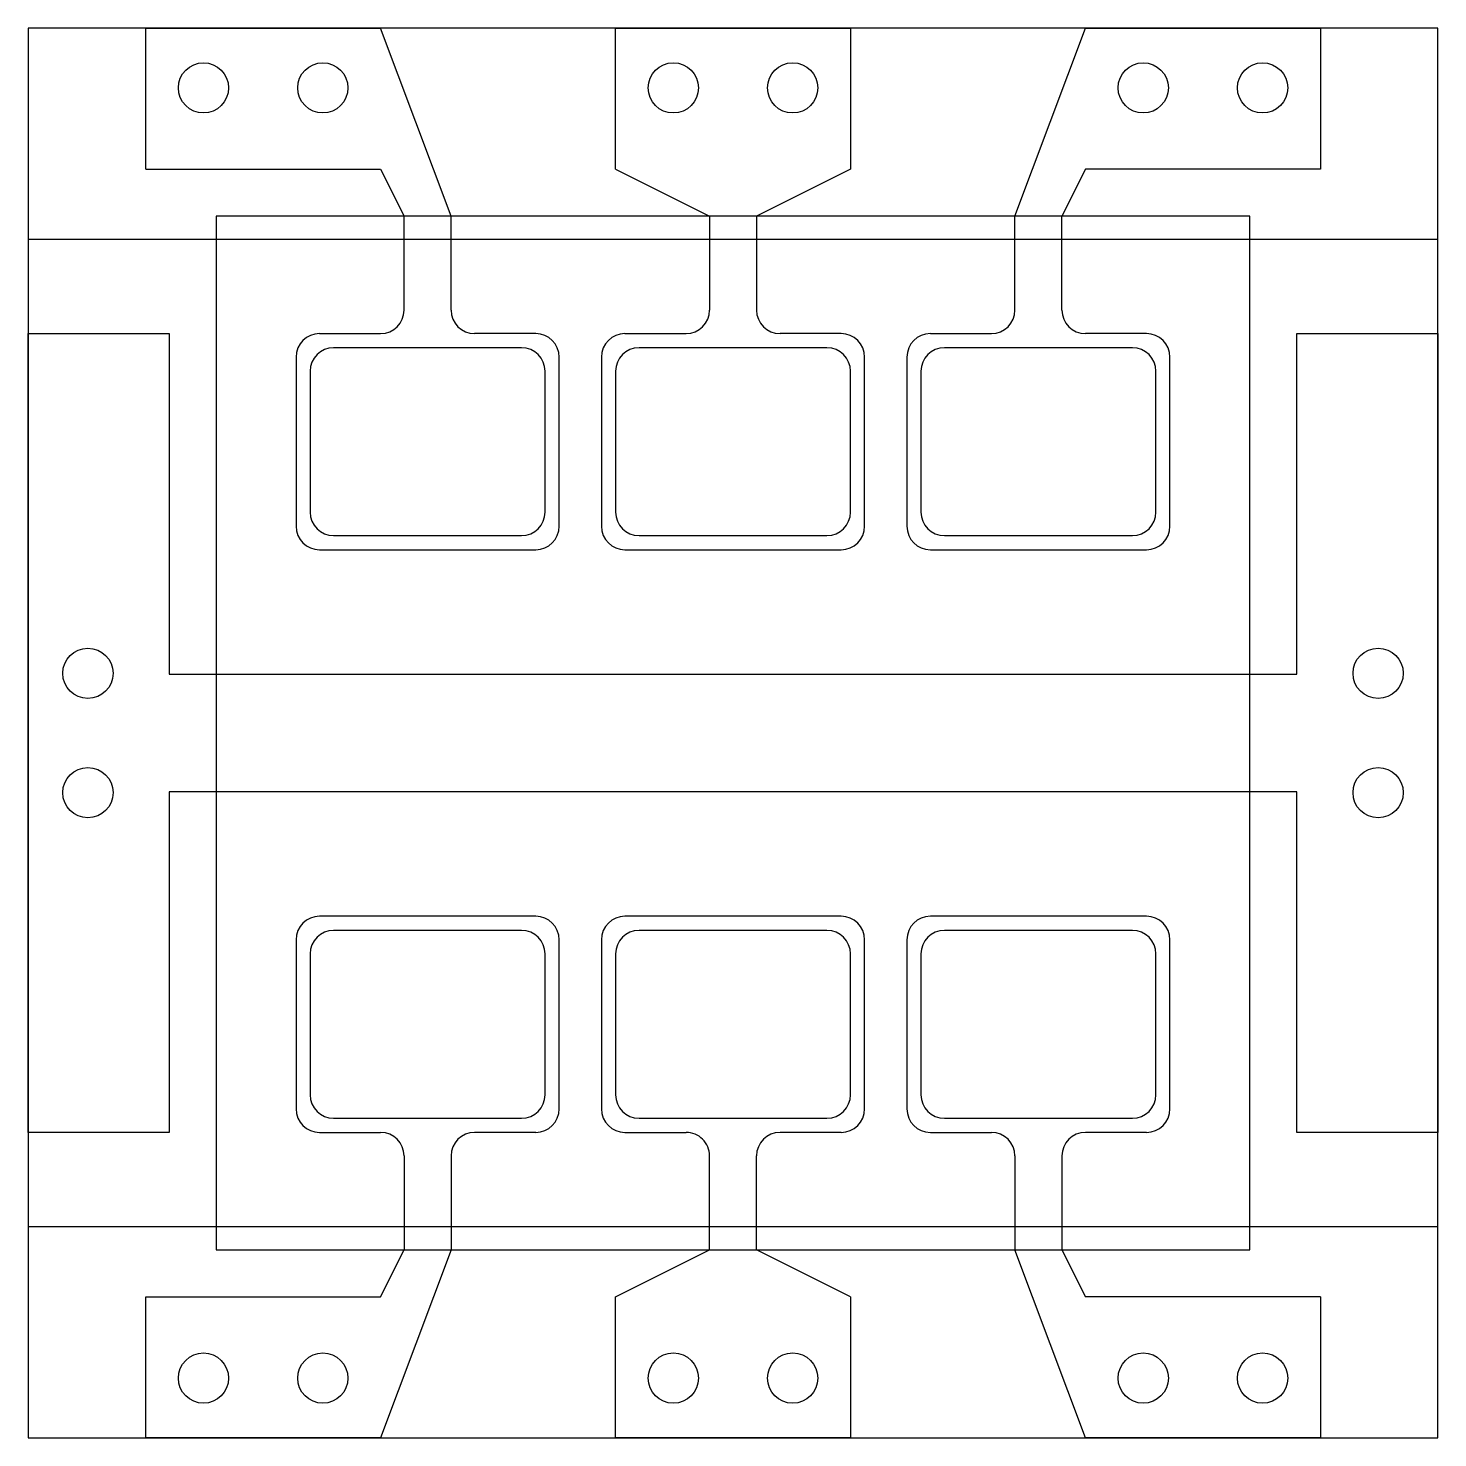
# Model space of a CAD drawing. Header units: millimetres. Extents: x 2300.1 to 2330.1, y 1699.9 to 1729.9.
import ezdxf

# ---------------------------------------------------------------- set-up
doc = ezdxf.new("R2010")
doc.units = ezdxf.units.MM
for name, color, linetype in [('encapsulation', 3, 'Continuous'), ('glassOutline', 7, 'Continuous'), ('lightMask-small-lower', 2, 'Continuous'), ('lightMask-small-upper', 2, 'Continuous'), ('pinPlacements', 6, 'Continuous'), ('pixel-electrodes-small-lower', 4, 'Continuous'), ('pixel-electrodes-small-upper', 4, 'Continuous'), ('TC-electrode-small', 4, 'Continuous'), ('TC-etch-lines', 1, 'Continuous')]:
    doc.layers.add(name, color=color, linetype=linetype)

msp = doc.modelspace()

# ---------------------------------------------------------------- linework, layer by layer
at = {"layer": 'encapsulation'}
msp.add_lwpolyline([(2304.143, 1703.901), (2326.143, 1703.901), (2326.143, 1725.901), (2304.143, 1725.901)], close=True, dxfattribs=at)
at = {"layer": 'glassOutline'}
msp.add_lwpolyline([(2300.143, 1699.901), (2330.143, 1699.901), (2330.143, 1729.901), (2300.143, 1729.901)], close=True, dxfattribs=at)
at = {"layer": 'lightMask-small-lower'}
for p, q in [((2310.643, 1710.701), (2306.643, 1710.701)), ((2317.143, 1710.701), (2313.143, 1710.701)), ((2323.643, 1710.701), (2319.643, 1710.701)), ((2306.143, 1710.201), (2306.143, 1707.201)), ((2311.143, 1707.201), (2311.143, 1710.201)), ((2312.643, 1710.201), (2312.643, 1707.201)), ((2317.643, 1707.201), (2317.643, 1710.201)), ((2319.143, 1710.201), (2319.143, 1707.201)), ((2324.143, 1707.201), (2324.143, 1710.201)), ((2306.643, 1706.701), (2310.643, 1706.701)), ((2313.143, 1706.701), (2317.143, 1706.701)), ((2319.643, 1706.701), (2323.643, 1706.701))]:
    msp.add_line(p, q, dxfattribs=at)
for centre, start, end in [((2306.643, 1710.201), 90, 180), ((2310.643, 1710.201), 0, 90), ((2313.143, 1710.201), 90, 180), ((2317.143, 1710.201), 360, 90), ((2319.643, 1710.201), 90, 180), ((2323.643, 1710.201), 360, 90), ((2306.643, 1707.201), 180, 270), ((2310.643, 1707.201), 270, 0), ((2313.143, 1707.201), 180, 270), ((2317.143, 1707.201), 270, 360), ((2319.643, 1707.201), 180, 270), ((2323.643, 1707.201), 270, 360)]:
    msp.add_arc(centre, 0.5, start, end, dxfattribs=at)
at = {"layer": 'lightMask-small-upper'}
for p, q in [((2310.643, 1723.101), (2306.643, 1723.101)), ((2317.143, 1723.101), (2313.143, 1723.101)), ((2323.643, 1723.101), (2319.643, 1723.101)), ((2306.143, 1722.601), (2306.143, 1719.601)), ((2311.143, 1719.601), (2311.143, 1722.601)), ((2312.643, 1722.601), (2312.643, 1719.601)), ((2317.643, 1719.601), (2317.643, 1722.601)), ((2319.143, 1722.601), (2319.143, 1719.601)), ((2324.143, 1719.601), (2324.143, 1722.601)), ((2306.643, 1719.101), (2310.643, 1719.101)), ((2313.143, 1719.101), (2317.143, 1719.101)), ((2319.643, 1719.101), (2323.643, 1719.101))]:
    msp.add_line(p, q, dxfattribs=at)
for centre, start, end in [((2306.643, 1722.601), 90, 180), ((2310.643, 1722.601), 0, 90), ((2313.143, 1722.601), 90, 180), ((2317.143, 1722.601), 360, 90), ((2319.643, 1722.601), 90, 180), ((2323.643, 1722.601), 0, 90), ((2306.643, 1719.601), 180, 270), ((2310.643, 1719.601), 270, 0), ((2313.143, 1719.601), 180, 270), ((2317.143, 1719.601), 270, 360), ((2319.643, 1719.601), 180, 270), ((2323.643, 1719.601), 270, 0)]:
    msp.add_arc(centre, 0.5, start, end, dxfattribs=at)
at = {"layer": 'pinPlacements'}
for centre in [(2303.873, 1728.631), (2306.413, 1728.631), (2313.873, 1728.631), (2316.413, 1728.631), (2323.873, 1728.631), (2326.413, 1728.631), (2301.413, 1716.171), (2328.873, 1716.171), (2301.413, 1713.631), (2328.873, 1713.631), (2303.873, 1701.171), (2306.413, 1701.171), (2313.873, 1701.171), (2316.413, 1701.171), (2323.873, 1701.171), (2326.413, 1701.171)]:
    msp.add_circle(centre, 0.535, dxfattribs=at)
at = {"layer": 'pixel-electrodes-small-lower'}
for p, q in [((2310.943, 1711.001), (2306.343, 1711.001)), ((2317.443, 1711.001), (2312.843, 1711.001)), ((2323.943, 1711.001), (2319.343, 1711.001)), ((2305.843, 1710.501), (2305.843, 1706.901)), ((2311.443, 1706.901), (2311.443, 1710.501)), ((2312.343, 1710.501), (2312.343, 1706.901)), ((2317.943, 1706.901), (2317.943, 1710.501)), ((2318.843, 1710.501), (2318.843, 1706.901)), ((2324.443, 1706.901), (2324.443, 1710.501)), ((2306.343, 1706.401), (2307.643, 1706.401)), ((2310.943, 1706.401), (2309.643, 1706.401)), ((2312.843, 1706.401), (2314.143, 1706.401)), ((2317.443, 1706.401), (2316.143, 1706.401)), ((2319.343, 1706.401), (2320.643, 1706.401)), ((2323.943, 1706.401), (2322.643, 1706.401)), ((2308.143, 1705.901), (2308.143, 1703.901)), ((2309.143, 1705.901), (2309.143, 1703.901)), ((2314.643, 1703.901), (2314.643, 1705.901)), ((2315.643, 1703.901), (2315.643, 1705.901)), ((2321.143, 1705.901), (2321.143, 1703.901)), ((2322.143, 1705.901), (2322.143, 1703.901)), ((2309.143, 1703.901), (2307.643, 1699.901)), ((2307.643, 1702.901), (2308.143, 1703.901)), ((2312.643, 1702.901), (2314.643, 1703.901)), ((2317.643, 1702.901), (2315.643, 1703.901)), ((2322.643, 1699.901), (2321.143, 1703.901)), ((2322.143, 1703.901), (2322.643, 1702.901)), ((2302.643, 1699.901), (2302.643, 1702.901)), ((2302.643, 1702.901), (2307.643, 1702.901)), ((2312.643, 1699.901), (2312.643, 1702.901)), ((2317.643, 1702.901), (2317.643, 1699.901)), ((2327.643, 1702.901), (2322.643, 1702.901)), ((2327.643, 1702.901), (2327.643, 1699.901)), ((2307.643, 1699.901), (2302.643, 1699.901)), ((2317.643, 1699.901), (2312.643, 1699.901)), ((2327.643, 1699.901), (2322.643, 1699.901))]:
    msp.add_line(p, q, dxfattribs=at)
for centre, start, end in [((2306.343, 1710.501), 90, 180), ((2310.943, 1710.501), 0, 90), ((2312.843, 1710.501), 90, 180), ((2317.443, 1710.501), 0, 90), ((2319.343, 1710.501), 90, 180), ((2323.943, 1710.501), 360, 90), ((2306.343, 1706.901), 180, 270), ((2310.943, 1706.901), 270, 0), ((2312.843, 1706.901), 180, 270), ((2317.443, 1706.901), 270, 0), ((2319.343, 1706.901), 180, 270), ((2323.943, 1706.901), 270, 360), ((2307.643, 1705.901), 0, 90), ((2309.643, 1705.901), 90, 180), ((2314.143, 1705.901), 359.9986, 90), ((2316.143, 1705.901), 90, 180), ((2320.643, 1705.901), 0, 90), ((2322.643, 1705.901), 90, 180)]:
    msp.add_arc(centre, 0.5, start, end, dxfattribs=at)
at = {"layer": 'pixel-electrodes-small-upper'}
for p, q in [((2302.643, 1726.901), (2302.643, 1729.901)), ((2302.643, 1729.901), (2307.643, 1729.901)), ((2309.143, 1725.901), (2307.643, 1729.901)), ((2312.643, 1726.901), (2312.643, 1729.901)), ((2312.643, 1729.901), (2317.643, 1729.901)), ((2317.643, 1729.901), (2317.643, 1726.901)), ((2321.143, 1725.901), (2322.643, 1729.901)), ((2322.643, 1729.901), (2327.643, 1729.901)), ((2327.643, 1729.901), (2327.643, 1726.901)), ((2302.643, 1726.901), (2307.643, 1726.901)), ((2307.643, 1726.901), (2308.143, 1725.901)), ((2312.643, 1726.901), (2314.643, 1725.901)), ((2317.643, 1726.901), (2315.643, 1725.901)), ((2322.643, 1726.901), (2322.143, 1725.901)), ((2327.643, 1726.901), (2322.643, 1726.901)), ((2308.143, 1723.901), (2308.143, 1725.901)), ((2309.143, 1723.901), (2309.143, 1725.901)), ((2314.643, 1725.901), (2314.643, 1723.901)), ((2315.643, 1725.901), (2315.643, 1723.901)), ((2321.143, 1723.901), (2321.143, 1725.901)), ((2322.143, 1723.901), (2322.143, 1725.901)), ((2306.343, 1723.401), (2307.643, 1723.401)), ((2310.943, 1723.401), (2309.643, 1723.401)), ((2312.843, 1723.401), (2314.143, 1723.401)), ((2317.443, 1723.401), (2316.143, 1723.401)), ((2319.343, 1723.401), (2320.643, 1723.401)), ((2323.943, 1723.401), (2322.643, 1723.401)), ((2305.843, 1722.901), (2305.843, 1719.301)), ((2311.443, 1719.301), (2311.443, 1722.901)), ((2312.343, 1722.901), (2312.343, 1719.301)), ((2317.943, 1719.301), (2317.943, 1722.901)), ((2318.843, 1722.901), (2318.843, 1719.301)), ((2324.443, 1719.301), (2324.443, 1722.901)), ((2306.343, 1718.801), (2310.943, 1718.801)), ((2312.843, 1718.801), (2317.443, 1718.801)), ((2319.343, 1718.801), (2323.943, 1718.801))]:
    msp.add_line(p, q, dxfattribs=at)
for centre, start, end in [((2307.643, 1723.901), 270, 0), ((2309.643, 1723.901), 180, 270), ((2314.143, 1723.901), 270, 0), ((2316.143, 1723.901), 180, 270), ((2320.643, 1723.901), 270, 0), ((2322.643, 1723.901), 180, 270), ((2306.343, 1722.901), 90, 180), ((2310.943, 1722.901), 0, 90), ((2312.843, 1722.901), 90, 180), ((2317.443, 1722.901), 0, 90), ((2319.343, 1722.901), 90, 180), ((2323.943, 1722.901), 0, 90), ((2306.343, 1719.301), 180, 270), ((2310.943, 1719.301), 270, 0), ((2312.843, 1719.301), 180, 270), ((2317.443, 1719.301), 270, 0), ((2319.343, 1719.301), 180, 270), ((2323.943, 1719.301), 270, 0)]:
    msp.add_arc(centre, 0.5, start, end, dxfattribs=at)
at = {"layer": 'TC-electrode-small'}
msp.add_lwpolyline([(2300.143, 1723.401), (2303.143, 1723.401), (2303.143, 1716.151), (2327.143, 1716.151), (2327.143, 1723.401), (2330.143, 1723.401), (2330.143, 1706.401), (2327.143, 1706.401), (2327.143, 1713.651), (2303.143, 1713.651), (2303.143, 1706.401), (2300.143, 1706.401), (2300.143, 1723.401)], dxfattribs=at)
at = {"layer": 'TC-etch-lines', "color": 1}
msp.add_lwpolyline([(2300.142, 1725.401), (2300.143, 1704.401), (2330.143, 1704.401), (2330.143, 1725.401)], close=True, dxfattribs=at)

doc.saveas('drawing.dxf')
